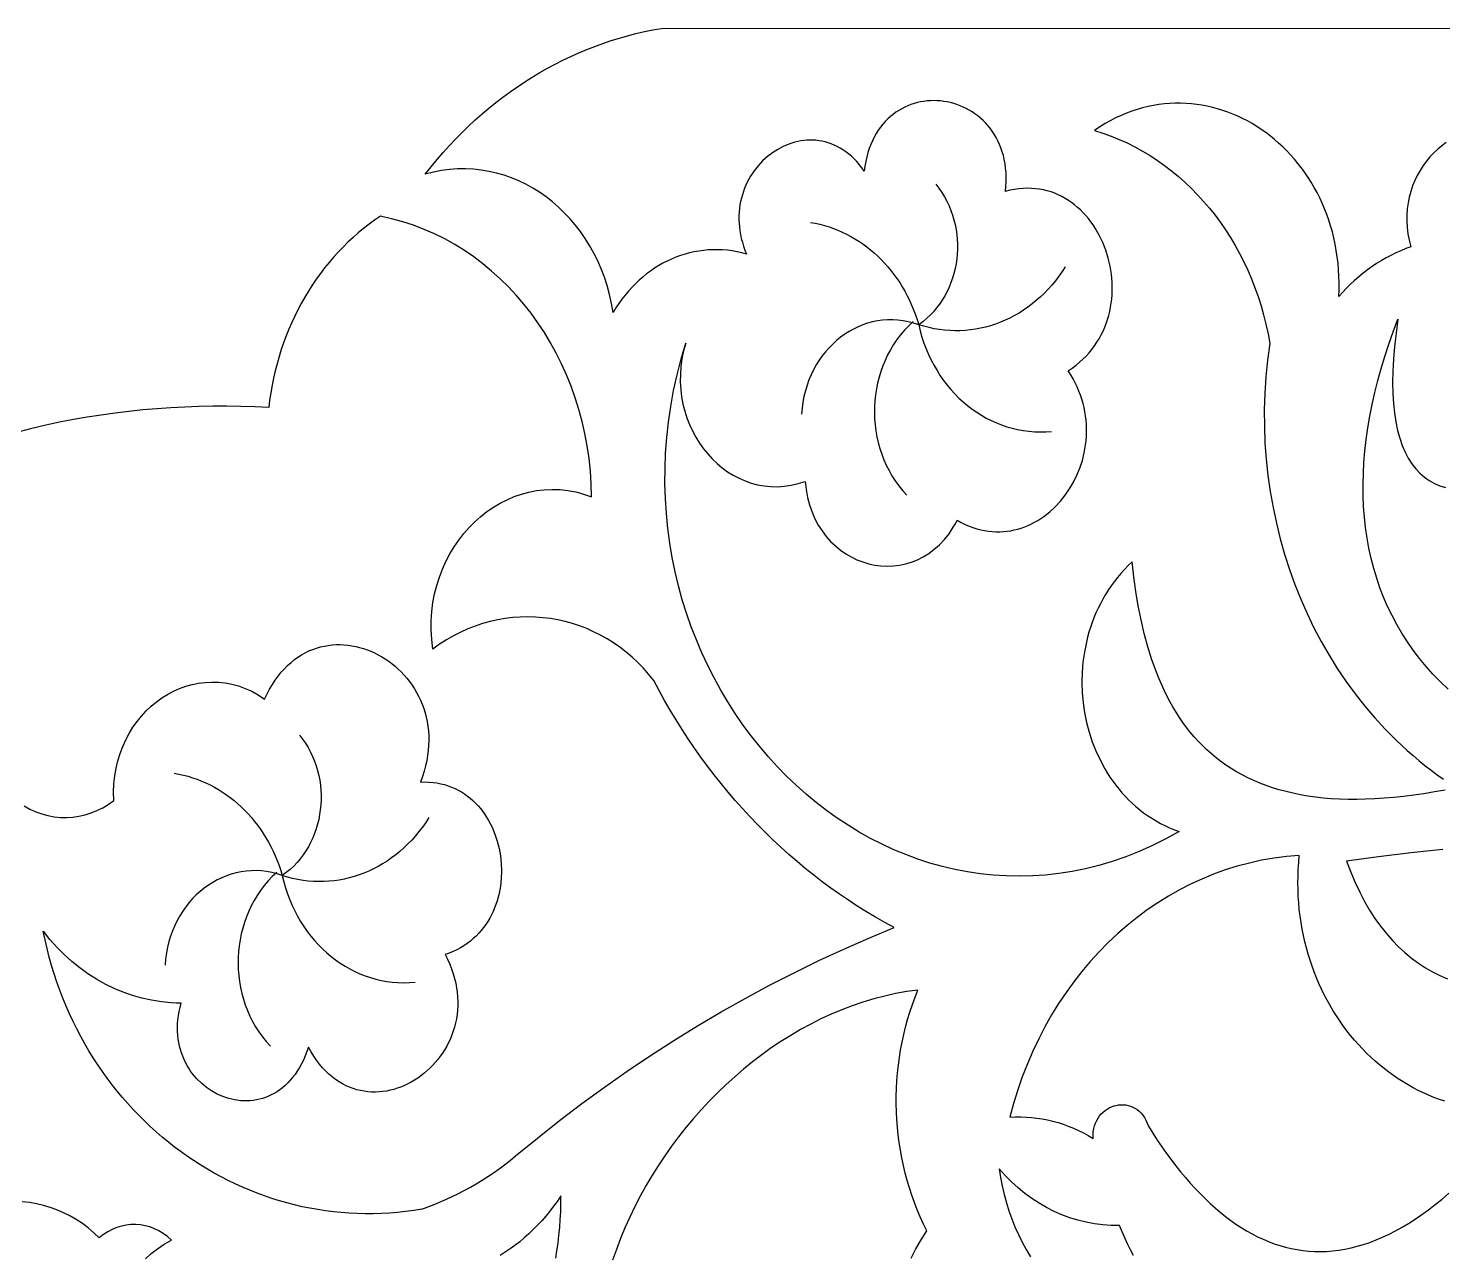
# Model space of a CAD drawing. Extents: x -555 to 555, y -555 to 555.
# Drawn here: x -149.6 to -80.5, y 395.1 to 455 of the extents above; entities that cross this region are included whole.
import ezdxf

# ---------------------------------------------------------------- set-up
doc = ezdxf.new("R2010")
doc.units = 0
doc.layers.add('LAYER_1', color=18, linetype='CONTINUOUS')
doc.layers.add('LAYER_2', color=140, linetype='CONTINUOUS')

msp = doc.modelspace()

# ---------------------------------------------------------------- linework, layer by layer
at = {"layer": 'LAYER_1'}
for points in [[(-80.361, 417.773), (-80.888, 417.678), (-81.403, 417.593), (-81.906, 417.52), (-82.398, 417.458), (-82.878, 417.407), (-83.348, 417.367), (-83.806, 417.338), (-84.253, 417.319), (-84.689, 417.311), (-85.114, 417.314), (-85.529, 417.327), (-85.933, 417.349), (-86.327, 417.382), (-86.71, 417.425), (-87.084, 417.477), (-87.447, 417.539), (-87.801, 417.611), (-88.145, 417.692), (-88.479, 417.782), (-88.804, 417.881), (-89.12, 417.99), (-89.426, 418.107), (-89.723, 418.233), (-90.012, 418.367), (-90.291, 418.51), (-90.562, 418.661), (-90.824, 418.82), (-91.078, 418.988), (-91.324, 419.163), (-91.561, 419.346), (-91.791, 419.537), (-92.012, 419.736), (-92.226, 419.941), (-92.432, 420.155), (-92.631, 420.375), (-92.822, 420.602), (-93.006, 420.836), (-93.183, 421.077), (-93.353, 421.325), (-93.516, 421.579), (-93.672, 421.84), (-93.822, 422.106), (-93.965, 422.379), (-94.102, 422.658), (-94.232, 422.943), (-94.357, 423.234), (-94.475, 423.53), (-94.695, 424.138), (-94.893, 424.768), (-95.07, 425.417), (-95.226, 426.085), (-95.363, 426.771), (-95.482, 427.473), (-95.585, 428.192), (-95.671, 428.924), (-95.861, 428.74), (-96.043, 428.551), (-96.217, 428.357), (-96.383, 428.158), (-96.541, 427.955), (-96.692, 427.748), (-96.834, 427.536), (-96.969, 427.321), (-97.097, 427.101), (-97.216, 426.879), (-97.328, 426.653), (-97.433, 426.425), (-97.53, 426.193), (-97.619, 425.959), (-97.701, 425.723), (-97.776, 425.484), (-97.843, 425.244), (-97.903, 425.002), (-98.001, 424.513), (-98.07, 424.021), (-98.11, 423.526), (-98.122, 423.03), (-98.106, 422.535), (-98.062, 422.042), (-97.991, 421.554), (-97.892, 421.073), (-97.767, 420.598), (-97.615, 420.134), (-97.437, 419.681), (-97.233, 419.24), (-97.003, 418.814), (-96.879, 418.608), (-96.749, 418.405), (-96.612, 418.207), (-96.469, 418.014), (-96.319, 417.825), (-96.164, 417.642), (-96.002, 417.465), (-95.835, 417.292), (-95.661, 417.126), (-95.481, 416.966), (-95.296, 416.812), (-95.104, 416.664), (-94.907, 416.523), (-94.704, 416.389), (-94.495, 416.262), (-94.28, 416.143), (-94.059, 416.03), (-93.833, 415.926), (-93.601, 415.83), (-93.364, 415.741), (-93.689, 415.559), (-94.015, 415.384), (-94.341, 415.218), (-94.668, 415.061), (-94.995, 414.911), (-95.322, 414.77), (-95.65, 414.637), (-95.977, 414.512), (-96.633, 414.286), (-97.288, 414.091), (-97.942, 413.928), (-98.595, 413.795), (-99.246, 413.692), (-99.894, 413.618), (-100.54, 413.574), (-101.182, 413.558), (-101.821, 413.57), (-102.455, 413.609), (-103.085, 413.676), (-103.709, 413.769), (-104.327, 413.888), (-104.939, 414.032), (-105.544, 414.202), (-106.142, 414.396), (-106.732, 414.614), (-107.313, 414.855), (-107.886, 415.12), (-108.449, 415.407), (-109.002, 415.716), (-109.545, 416.047), (-110.077, 416.399), (-110.597, 416.771), (-111.106, 417.163), (-111.602, 417.575), (-112.085, 418.005), (-112.555, 418.455), (-113.011, 418.922), (-113.453, 419.407), (-113.879, 419.908), (-114.29, 420.427), (-114.685, 420.961), (-115.064, 421.511), (-115.426, 422.076), (-115.77, 422.655), (-116.097, 423.249), (-116.404, 423.856), (-116.693, 424.476), (-116.963, 425.108), (-117.212, 425.753), (-117.441, 426.409), (-117.649, 427.076), (-117.835, 427.753), (-118, 428.441), (-118.142, 429.138), (-118.261, 429.844), (-118.356, 430.559), (-118.428, 431.282), (-118.474, 432.012), (-118.496, 432.749), (-118.493, 433.493), (-118.463, 434.243), (-118.407, 434.998), (-118.323, 435.759), (-118.212, 436.524), (-118.073, 437.293), (-117.906, 438.065), (-117.709, 438.841), (-117.483, 439.619), (-117.588, 439.234), (-117.665, 438.85), (-117.717, 438.469), (-117.743, 438.092), (-117.746, 437.72), (-117.725, 437.353), (-117.681, 436.992), (-117.616, 436.639), (-117.53, 436.295), (-117.423, 435.96), (-117.298, 435.635), (-117.153, 435.321), (-116.991, 435.019), (-116.813, 434.731), (-116.618, 434.456), (-116.408, 434.197), (-116.183, 433.954), (-115.945, 433.727), (-115.695, 433.518), (-115.432, 433.329), (-115.158, 433.158), (-114.873, 433.009), (-114.58, 432.881), (-114.277, 432.776), (-113.967, 432.694), (-113.649, 432.637), (-113.326, 432.605), (-112.996, 432.599), (-112.663, 432.621), (-112.325, 432.671), (-111.985, 432.75), (-111.642, 432.859), (-111.597, 432.456), (-111.525, 432.072), (-111.429, 431.706), (-111.308, 431.359), (-111.165, 431.032), (-111.002, 430.725), (-110.819, 430.438), (-110.618, 430.172), (-110.401, 429.927), (-110.168, 429.703), (-109.923, 429.501), (-109.665, 429.322), (-109.396, 429.164), (-109.118, 429.03), (-108.833, 428.919), (-108.541, 428.832), (-108.245, 428.768), (-107.945, 428.729), (-107.643, 428.715), (-107.341, 428.726), (-107.04, 428.763), (-106.741, 428.825), (-106.446, 428.914), (-106.157, 429.029), (-105.874, 429.171), (-105.6, 429.341), (-105.335, 429.538), (-105.082, 429.764), (-104.841, 430.018), (-104.615, 430.301), (-104.507, 430.453), (-104.404, 430.613), (-104.304, 430.78), (-104.21, 430.955), (-104.018, 430.851), (-103.827, 430.758), (-103.636, 430.676), (-103.445, 430.606), (-103.255, 430.545), (-103.066, 430.496), (-102.878, 430.456), (-102.69, 430.427), (-102.505, 430.407), (-102.32, 430.397), (-102.137, 430.396), (-101.956, 430.405), (-101.777, 430.422), (-101.599, 430.448), (-101.424, 430.483), (-101.252, 430.526), (-101.081, 430.577), (-100.914, 430.636), (-100.749, 430.703), (-100.587, 430.777), (-100.429, 430.859), (-100.273, 430.948), (-100.121, 431.043), (-99.973, 431.145), (-99.688, 431.369), (-99.419, 431.616), (-99.167, 431.886), (-98.935, 432.177), (-98.722, 432.486), (-98.531, 432.813), (-98.362, 433.156), (-98.217, 433.512), (-98.097, 433.881), (-98.003, 434.261), (-97.937, 434.649), (-97.914, 434.846), (-97.899, 435.045), (-97.891, 435.245), (-97.892, 435.446), (-97.899, 435.648), (-97.915, 435.851), (-97.939, 436.054), (-97.972, 436.258), (-98.012, 436.462), (-98.062, 436.666), (-98.12, 436.869), (-98.187, 437.072), (-98.263, 437.274), (-98.348, 437.476), (-98.443, 437.676), (-98.547, 437.875), (-98.661, 438.072), (-98.784, 438.267), (-98.591, 438.399), (-98.407, 438.536), (-98.233, 438.68), (-98.068, 438.83), (-97.913, 438.985), (-97.768, 439.145), (-97.632, 439.31), (-97.505, 439.48), (-97.387, 439.655), (-97.279, 439.833), (-97.179, 440.015), (-97.088, 440.2), (-97.006, 440.389), (-96.932, 440.58), (-96.867, 440.774), (-96.81, 440.97), (-96.761, 441.168), (-96.721, 441.368), (-96.688, 441.568), (-96.664, 441.77), (-96.648, 441.973), (-96.639, 442.176), (-96.644, 442.581), (-96.679, 442.985), (-96.743, 443.384), (-96.834, 443.776), (-96.953, 444.159), (-97.098, 444.53), (-97.269, 444.887), (-97.464, 445.227), (-97.571, 445.39), (-97.683, 445.548), (-97.801, 445.701), (-97.925, 445.848), (-98.055, 445.989), (-98.189, 446.124), (-98.329, 446.252), (-98.474, 446.373), (-98.625, 446.487), (-98.78, 446.594), (-98.94, 446.692), (-99.105, 446.783), (-99.274, 446.865), (-99.448, 446.939), (-99.627, 447.003), (-99.81, 447.058), (-99.997, 447.104), (-100.188, 447.139), (-100.384, 447.165), (-100.583, 447.18), (-100.786, 447.184), (-100.992, 447.177), (-101.203, 447.158), (-101.417, 447.128), (-101.634, 447.086), (-101.854, 447.031), (-101.832, 447.272), (-101.821, 447.507), (-101.82, 447.735), (-101.829, 447.957), (-101.848, 448.173), (-101.876, 448.383), (-101.913, 448.586), (-101.959, 448.782), (-102.014, 448.972), (-102.076, 449.155), (-102.146, 449.332), (-102.224, 449.502), (-102.309, 449.666), (-102.401, 449.822), (-102.499, 449.972), (-102.604, 450.115), (-102.715, 450.251), (-102.831, 450.38), (-102.952, 450.502), (-103.079, 450.617), (-103.21, 450.725), (-103.345, 450.826), (-103.484, 450.92), (-103.627, 451.006), (-103.774, 451.085), (-103.923, 451.157), (-104.076, 451.222), (-104.23, 451.279), (-104.387, 451.328), (-104.546, 451.37), (-104.706, 451.405), (-104.867, 451.432), (-105.029, 451.452), (-105.192, 451.463), (-105.355, 451.467), (-105.518, 451.464), (-105.68, 451.452), (-105.842, 451.433), (-106.002, 451.405), (-106.162, 451.37), (-106.319, 451.327), (-106.475, 451.276), (-106.628, 451.216), (-106.779, 451.149), (-106.927, 451.073), (-107.071, 450.989), (-107.212, 450.897), (-107.349, 450.797), (-107.482, 450.688), (-107.61, 450.571), (-107.734, 450.445), (-107.852, 450.311), (-107.965, 450.168), (-108.072, 450.017), (-108.173, 449.857), (-108.268, 449.689), (-108.356, 449.511), (-108.437, 449.325), (-108.51, 449.131), (-108.576, 448.927), (-108.634, 448.714), (-108.683, 448.493), (-108.724, 448.262), (-108.756, 448.023), (-108.876, 448.188), (-108.999, 448.344), (-109.126, 448.489), (-109.255, 448.624), (-109.387, 448.749), (-109.522, 448.864), (-109.66, 448.969), (-109.799, 449.066), (-109.94, 449.152), (-110.084, 449.23), (-110.228, 449.299), (-110.374, 449.358), (-110.521, 449.409), (-110.669, 449.452), (-110.818, 449.486), (-110.967, 449.511), (-111.117, 449.529), (-111.266, 449.539), (-111.416, 449.541), (-111.564, 449.535), (-111.86, 449.501), (-112.152, 449.438), (-112.438, 449.347), (-112.717, 449.23), (-112.986, 449.087), (-113.244, 448.921), (-113.49, 448.732), (-113.722, 448.521), (-113.937, 448.289), (-114.135, 448.038), (-114.313, 447.77), (-114.471, 447.484), (-114.605, 447.183), (-114.715, 446.867), (-114.799, 446.538), (-114.83, 446.369), (-114.855, 446.197), (-114.871, 446.022), (-114.881, 445.845), (-114.882, 445.665), (-114.875, 445.483), (-114.86, 445.299), (-114.837, 445.113), (-114.805, 444.926), (-114.764, 444.736), (-114.714, 444.545), (-114.655, 444.353), (-114.586, 444.16), (-114.507, 443.965), (-114.741, 444.028), (-114.975, 444.08), (-115.21, 444.121), (-115.444, 444.152), (-115.679, 444.172), (-115.913, 444.181), (-116.146, 444.181), (-116.378, 444.169), (-116.61, 444.148), (-116.839, 444.117), (-117.067, 444.076), (-117.293, 444.025), (-117.517, 443.964), (-117.739, 443.894), (-117.958, 443.814), (-118.174, 443.725), (-118.386, 443.626), (-118.595, 443.518), (-118.801, 443.402), (-119.003, 443.276), (-119.2, 443.141), (-119.393, 442.998), (-119.582, 442.846), (-119.765, 442.686), (-119.944, 442.517), (-120.117, 442.34), (-120.284, 442.154), (-120.446, 441.961), (-120.601, 441.76), (-120.75, 441.55), (-120.892, 441.333), (-121.028, 441.109), (-121.106, 441.558), (-121.205, 441.998), (-121.322, 442.426), (-121.459, 442.842), (-121.613, 443.247), (-121.784, 443.639), (-121.973, 444.018), (-122.177, 444.383), (-122.396, 444.735), (-122.631, 445.072), (-122.879, 445.394), (-123.141, 445.701), (-123.415, 445.992), (-123.702, 446.266), (-124, 446.524), (-124.31, 446.765), (-124.629, 446.987), (-124.958, 447.192), (-125.296, 447.378), (-125.642, 447.544), (-125.996, 447.691), (-126.356, 447.818), (-126.724, 447.925), (-127.096, 448.01), (-127.474, 448.074), (-127.857, 448.115), (-128.243, 448.134), (-128.632, 448.13), (-129.024, 448.103), (-129.418, 448.052), (-129.812, 447.976), (-130.208, 447.876), (-129.924, 448.236), (-129.634, 448.587), (-129.338, 448.931), (-129.035, 449.266), (-128.727, 449.593), (-128.413, 449.911), (-128.093, 450.221), (-127.768, 450.522), (-127.437, 450.815), (-127.101, 451.099), (-126.76, 451.374), (-126.414, 451.641), (-126.063, 451.898), (-125.708, 452.147), (-125.348, 452.386), (-124.984, 452.617), (-124.615, 452.838), (-124.242, 453.05), (-123.866, 453.252), (-123.485, 453.445), (-123.101, 453.629), (-122.713, 453.803), (-122.322, 453.967), (-121.928, 454.122), (-121.53, 454.266), (-121.13, 454.401), (-120.726, 454.526), (-120.32, 454.641), (-119.912, 454.746), (-119.501, 454.841), (-119.088, 454.926), (-118.672, 455), (-5.067, 455.005)], [(-80.31, 449.416), (-80.525, 449.264), (-80.731, 449.098), (-80.927, 448.917), (-81.112, 448.722), (-81.286, 448.513), (-81.447, 448.293), (-81.595, 448.061), (-81.73, 447.817), (-81.851, 447.564), (-81.956, 447.302), (-82.047, 447.03), (-82.12, 446.751), (-82.177, 446.465), (-82.217, 446.173), (-82.238, 445.875), (-82.24, 445.572), (-82.223, 445.265), (-82.186, 444.954), (-82.127, 444.641), (-82.047, 444.327), (-82.295, 444.234), (-82.541, 444.132), (-82.783, 444.023), (-83.022, 443.905), (-83.257, 443.779), (-83.489, 443.645), (-83.716, 443.503), (-83.94, 443.353), (-84.16, 443.196), (-84.375, 443.031), (-84.586, 442.859), (-84.792, 442.679), (-84.994, 442.492), (-85.19, 442.298), (-85.382, 442.097), (-85.568, 441.889), (-85.554, 442.224), (-85.551, 442.555), (-85.558, 442.882), (-85.576, 443.205), (-85.603, 443.524), (-85.64, 443.839), (-85.686, 444.149), (-85.742, 444.455), (-85.807, 444.756), (-85.881, 445.052), (-85.963, 445.343), (-86.054, 445.629), (-86.154, 445.91), (-86.261, 446.185), (-86.377, 446.455), (-86.5, 446.719), (-86.63, 446.977), (-86.768, 447.229), (-86.913, 447.476), (-87.065, 447.716), (-87.223, 447.949), (-87.388, 448.176), (-87.56, 448.397), (-87.737, 448.61), (-87.92, 448.817), (-88.109, 449.017), (-88.304, 449.209), (-88.504, 449.394), (-88.708, 449.572), (-88.918, 449.742), (-89.132, 449.905), (-89.351, 450.059), (-89.574, 450.205), (-89.801, 450.344), (-90.032, 450.474), (-90.267, 450.595), (-90.505, 450.708), (-90.746, 450.812), (-90.991, 450.908), (-91.238, 450.994), (-91.488, 451.071), (-91.74, 451.139), (-91.995, 451.198), (-92.252, 451.247), (-92.51, 451.287), (-92.77, 451.316), (-93.032, 451.336), (-93.294, 451.345), (-93.558, 451.345), (-93.823, 451.334), (-94.088, 451.312), (-94.354, 451.28), (-94.62, 451.237), (-94.886, 451.183), (-95.151, 451.118), (-95.417, 451.042), (-95.682, 450.955), (-95.946, 450.856), (-96.209, 450.745), (-96.47, 450.623), (-96.731, 450.489), (-96.99, 450.343), (-97.247, 450.185), (-97.502, 450.014), (-97.093, 449.884), (-96.691, 449.737), (-96.296, 449.575), (-95.907, 449.398), (-95.526, 449.207), (-95.152, 449), (-94.786, 448.78), (-94.429, 448.546), (-94.079, 448.298), (-93.738, 448.037), (-93.406, 447.763), (-93.083, 447.477), (-92.769, 447.178), (-92.465, 446.867), (-92.171, 446.545), (-91.887, 446.212), (-91.613, 445.867), (-91.35, 445.512), (-91.098, 445.147), (-90.857, 444.771), (-90.628, 444.386), (-90.41, 443.991), (-90.205, 443.588), (-90.011, 443.176), (-89.83, 442.755), (-89.662, 442.326), (-89.507, 441.89), (-89.366, 441.446), (-89.237, 440.995), (-89.123, 440.537), (-89.023, 440.072), (-88.937, 439.602), (-89.047, 438.787), (-89.128, 437.973), (-89.181, 437.16), (-89.206, 436.35), (-89.202, 435.543), (-89.172, 434.74), (-89.114, 433.941), (-89.029, 433.149), (-88.918, 432.362), (-88.78, 431.583), (-88.617, 430.812), (-88.429, 430.05), (-88.215, 429.297), (-87.976, 428.555), (-87.713, 427.823), (-87.426, 427.104), (-87.115, 426.398), (-86.78, 425.705), (-86.423, 425.026), (-86.042, 424.363), (-85.639, 423.716), (-85.214, 423.085), (-84.768, 422.472), (-84.299, 421.878), (-83.81, 421.303), (-83.3, 420.747), (-82.769, 420.213), (-82.219, 419.7), (-81.936, 419.452), (-81.648, 419.21), (-81.356, 418.973), (-81.058, 418.742), (-80.756, 418.518), (-80.45, 418.299)], [(-130.38, 397.292), (-129.774, 397.517), (-129.176, 397.77), (-128.587, 398.051), (-128.006, 398.36), (-127.72, 398.525), (-127.436, 398.698), (-127.155, 398.877), (-126.878, 399.064), (-126.603, 399.258), (-126.331, 399.46), (-126.063, 399.668), (-125.798, 399.884), (-124.732, 400.76), (-123.653, 401.613), (-122.561, 402.443), (-121.456, 403.249), (-120.338, 404.032), (-119.208, 404.791), (-118.066, 405.527), (-116.912, 406.239), (-115.747, 406.926), (-114.571, 407.59), (-113.385, 408.228), (-112.187, 408.842), (-110.98, 409.432), (-109.762, 409.996), (-108.535, 410.535), (-107.299, 411.049), (-107.756, 411.297), (-108.208, 411.555), (-108.655, 411.822), (-109.097, 412.098), (-109.533, 412.384), (-109.965, 412.678), (-110.392, 412.981), (-110.813, 413.292), (-111.228, 413.612), (-111.638, 413.941), (-112.042, 414.278), (-112.441, 414.624), (-112.833, 414.977), (-113.22, 415.339), (-113.6, 415.709), (-113.975, 416.086), (-114.343, 416.472), (-114.705, 416.865), (-115.06, 417.266), (-115.409, 417.674), (-115.751, 418.09), (-116.086, 418.513), (-116.415, 418.943), (-116.736, 419.38), (-117.051, 419.824), (-117.358, 420.275), (-117.658, 420.733), (-117.951, 421.198), (-118.236, 421.669), (-118.514, 422.147), (-118.784, 422.631), (-119.047, 423.122), (-119.293, 423.432), (-119.552, 423.727), (-119.822, 424.006), (-120.103, 424.269), (-120.394, 424.517), (-120.695, 424.749), (-121.004, 424.964), (-121.323, 425.163), (-121.648, 425.345), (-121.982, 425.511), (-122.321, 425.661), (-122.667, 425.793), (-123.017, 425.908), (-123.373, 426.006), (-123.732, 426.087), (-124.095, 426.15), (-124.46, 426.196), (-124.828, 426.224), (-125.197, 426.233), (-125.566, 426.225), (-125.936, 426.199), (-126.306, 426.154), (-126.674, 426.09), (-127.041, 426.008), (-127.406, 425.907), (-127.768, 425.787), (-128.126, 425.648), (-128.48, 425.49), (-128.829, 425.312), (-129.172, 425.115), (-129.51, 424.898), (-129.84, 424.661), (-129.895, 425.131), (-129.92, 425.594), (-129.918, 426.05), (-129.889, 426.496), (-129.833, 426.934), (-129.753, 427.361), (-129.649, 427.777), (-129.522, 428.181), (-129.373, 428.572), (-129.203, 428.95), (-129.012, 429.313), (-128.803, 429.661), (-128.575, 429.992), (-128.33, 430.307), (-128.069, 430.604), (-127.793, 430.882), (-127.502, 431.141), (-127.198, 431.379), (-126.882, 431.596), (-126.554, 431.791), (-126.216, 431.963), (-125.868, 432.111), (-125.512, 432.235), (-125.148, 432.333), (-124.777, 432.405), (-124.401, 432.45), (-124.02, 432.467), (-123.636, 432.455), (-123.249, 432.414), (-123.054, 432.382), (-122.86, 432.342), (-122.665, 432.294), (-122.47, 432.239), (-122.275, 432.175), (-122.08, 432.103), (-122.098, 432.737), (-122.141, 433.364), (-122.207, 433.983), (-122.297, 434.595), (-122.411, 435.198), (-122.547, 435.792), (-122.705, 436.376), (-122.884, 436.949), (-123.085, 437.511), (-123.307, 438.062), (-123.549, 438.599), (-123.81, 439.124), (-124.091, 439.634), (-124.39, 440.13), (-124.707, 440.611), (-125.042, 441.076), (-125.395, 441.525), (-125.764, 441.956), (-126.149, 442.369), (-126.55, 442.764), (-126.966, 443.14), (-127.397, 443.496), (-127.842, 443.831), (-128.301, 444.145), (-128.772, 444.437), (-129.257, 444.707), (-129.754, 444.954), (-130.263, 445.176), (-130.783, 445.374), (-131.313, 445.547), (-131.854, 445.695), (-132.405, 445.815), (-132.684, 445.625), (-132.957, 445.426), (-133.224, 445.219), (-133.484, 445.004), (-133.739, 444.781), (-133.987, 444.55), (-134.229, 444.312), (-134.464, 444.067), (-134.693, 443.814), (-134.915, 443.555), (-135.13, 443.288), (-135.338, 443.015), (-135.538, 442.736), (-135.732, 442.451), (-135.918, 442.159), (-136.097, 441.862), (-136.269, 441.559), (-136.432, 441.251), (-136.588, 440.937), (-136.736, 440.619), (-136.877, 440.295), (-137.009, 439.967), (-137.132, 439.634), (-137.248, 439.297), (-137.355, 438.956), (-137.454, 438.611), (-137.544, 438.262), (-137.625, 437.909), (-137.698, 437.554), (-137.761, 437.194), (-137.816, 436.832), (-137.861, 436.467), (-138.545, 436.5), (-139.229, 436.522), (-139.913, 436.531), (-140.597, 436.53), (-141.281, 436.516), (-141.964, 436.492), (-142.647, 436.455), (-143.329, 436.407), (-144.011, 436.348), (-144.692, 436.277), (-145.372, 436.195), (-146.05, 436.101), (-146.728, 435.996), (-147.404, 435.879), (-148.079, 435.751), (-148.753, 435.611), (-149.499, 435.428), (-150.238, 435.223)], [(-80.226, 422.695), (-80.603, 423.057), (-80.962, 423.428), (-81.302, 423.81), (-81.624, 424.201), (-81.928, 424.601), (-82.214, 425.011), (-82.482, 425.431), (-82.732, 425.859), (-82.964, 426.296), (-83.178, 426.741), (-83.375, 427.196), (-83.553, 427.658), (-83.714, 428.129), (-83.858, 428.607), (-83.984, 429.093), (-84.092, 429.587), (-84.183, 430.088), (-84.256, 430.597), (-84.312, 431.112), (-84.351, 431.635), (-84.373, 432.164), (-84.378, 432.699), (-84.365, 433.241), (-84.335, 433.789), (-84.289, 434.343), (-84.225, 434.903), (-84.145, 435.469), (-84.048, 436.04), (-83.934, 436.616), (-83.804, 437.197), (-83.657, 437.784), (-83.493, 438.375), (-83.313, 438.97), (-83.116, 439.57), (-82.903, 440.175), (-82.674, 440.783), (-82.768, 440.104), (-82.841, 439.456), (-82.892, 438.839), (-82.923, 438.252), (-82.933, 437.695), (-82.923, 437.168), (-82.894, 436.67), (-82.845, 436.202), (-82.777, 435.762), (-82.69, 435.351), (-82.586, 434.969), (-82.464, 434.615), (-82.324, 434.288), (-82.167, 433.989), (-81.994, 433.718), (-81.804, 433.473), (-81.599, 433.255), (-81.378, 433.063), (-81.142, 432.898), (-80.891, 432.758), (-80.626, 432.644), (-80.347, 432.555)], [(-149.815, 416.997), (-149.533, 416.84), (-149.244, 416.709), (-148.95, 416.604), (-148.651, 416.523), (-148.349, 416.468), (-148.045, 416.437), (-147.741, 416.432), (-147.437, 416.45), (-147.135, 416.494), (-146.837, 416.561), (-146.543, 416.653), (-146.255, 416.768), (-145.974, 416.908), (-145.701, 417.071), (-145.438, 417.258), (-145.446, 417.668), (-145.428, 418.068), (-145.386, 418.458), (-145.321, 418.837), (-145.234, 419.204), (-145.125, 419.559), (-144.995, 419.9), (-144.847, 420.228), (-144.68, 420.541), (-144.495, 420.839), (-144.295, 421.122), (-144.079, 421.388), (-143.848, 421.636), (-143.604, 421.867), (-143.348, 422.08), (-143.08, 422.273), (-142.802, 422.447), (-142.515, 422.6), (-142.219, 422.732), (-141.915, 422.842), (-141.606, 422.93), (-141.291, 422.995), (-140.971, 423.035), (-140.648, 423.052), (-140.323, 423.043), (-139.996, 423.008), (-139.668, 422.947), (-139.342, 422.858), (-139.016, 422.742), (-138.694, 422.597), (-138.375, 422.423), (-138.06, 422.22), (-137.941, 422.471), (-137.816, 422.71), (-137.683, 422.934), (-137.545, 423.146), (-137.401, 423.344), (-137.251, 423.53), (-137.096, 423.702), (-136.936, 423.862), (-136.772, 424.01), (-136.604, 424.145), (-136.431, 424.269), (-136.256, 424.38), (-136.077, 424.48), (-135.895, 424.568), (-135.71, 424.645), (-135.524, 424.711), (-135.335, 424.766), (-135.145, 424.81), (-134.954, 424.843), (-134.762, 424.866), (-134.569, 424.878), (-134.376, 424.88), (-134.183, 424.873), (-133.991, 424.855), (-133.799, 424.828), (-133.609, 424.792), (-133.419, 424.746), (-133.232, 424.691), (-133.047, 424.628), (-132.864, 424.556), (-132.684, 424.475), (-132.507, 424.385), (-132.333, 424.288), (-132.163, 424.182), (-131.997, 424.069), (-131.836, 423.948), (-131.679, 423.82), (-131.528, 423.684), (-131.381, 423.541), (-131.241, 423.391), (-131.106, 423.235), (-130.978, 423.071), (-130.857, 422.902), (-130.742, 422.726), (-130.635, 422.544), (-130.536, 422.356), (-130.445, 422.162), (-130.362, 421.963), (-130.288, 421.758), (-130.222, 421.548), (-130.166, 421.333), (-130.12, 421.114), (-130.084, 420.889), (-130.058, 420.661), (-130.043, 420.427), (-130.039, 420.19), (-130.046, 419.949), (-130.065, 419.704), (-130.095, 419.455), (-130.139, 419.203), (-130.194, 418.947), (-130.263, 418.689), (-130.345, 418.427), (-130.441, 418.163), (-130.233, 418.167), (-130.03, 418.161), (-129.832, 418.144), (-129.64, 418.118), (-129.453, 418.081), (-129.271, 418.036), (-129.094, 417.981), (-128.923, 417.918), (-128.757, 417.846), (-128.596, 417.765), (-128.441, 417.678), (-128.292, 417.582), (-128.148, 417.479), (-128.01, 417.369), (-127.878, 417.253), (-127.751, 417.13), (-127.63, 417.002), (-127.515, 416.867), (-127.405, 416.727), (-127.302, 416.582), (-127.113, 416.278), (-126.947, 415.957), (-126.807, 415.621), (-126.691, 415.274), (-126.6, 414.917), (-126.535, 414.552), (-126.495, 414.183), (-126.482, 413.812), (-126.495, 413.441), (-126.535, 413.072), (-126.602, 412.709), (-126.697, 412.352), (-126.755, 412.178), (-126.82, 412.006), (-126.892, 411.837), (-126.971, 411.672), (-127.057, 411.51), (-127.15, 411.353), (-127.251, 411.199), (-127.358, 411.05), (-127.473, 410.906), (-127.596, 410.768), (-127.726, 410.634), (-127.863, 410.507), (-128.008, 410.386), (-128.161, 410.271), (-128.321, 410.162), (-128.488, 410.061), (-128.663, 409.967), (-128.846, 409.881), (-129.037, 409.803), (-129.236, 409.732), (-129.117, 409.497), (-129.013, 409.262), (-128.921, 409.028), (-128.842, 408.795), (-128.776, 408.565), (-128.721, 408.336), (-128.679, 408.108), (-128.648, 407.884), (-128.628, 407.661), (-128.62, 407.441), (-128.622, 407.225), (-128.634, 407.011), (-128.656, 406.8), (-128.688, 406.593), (-128.73, 406.389), (-128.78, 406.189), (-128.84, 405.994), (-128.907, 405.802), (-128.983, 405.616), (-129.067, 405.433), (-129.159, 405.256), (-129.258, 405.084), (-129.363, 404.917), (-129.476, 404.756), (-129.594, 404.6), (-129.719, 404.45), (-129.85, 404.307), (-129.986, 404.17), (-130.127, 404.039), (-130.273, 403.915), (-130.423, 403.798), (-130.578, 403.689), (-130.736, 403.586), (-130.898, 403.491), (-131.064, 403.405), (-131.232, 403.326), (-131.403, 403.255), (-131.577, 403.193), (-131.752, 403.139), (-131.93, 403.094), (-132.108, 403.058), (-132.288, 403.032), (-132.469, 403.015), (-132.65, 403.007), (-132.832, 403.01), (-133.013, 403.022), (-133.194, 403.045), (-133.375, 403.078), (-133.554, 403.122), (-133.732, 403.177), (-133.909, 403.243), (-134.083, 403.321), (-134.256, 403.409), (-134.426, 403.51), (-134.593, 403.623), (-134.757, 403.747), (-134.917, 403.884), (-135.074, 404.034), (-135.226, 404.196), (-135.375, 404.372), (-135.518, 404.56), (-135.657, 404.762), (-135.791, 404.978), (-135.918, 405.207), (-135.995, 404.985), (-136.079, 404.774), (-136.167, 404.574), (-136.262, 404.383), (-136.362, 404.204), (-136.467, 404.034), (-136.576, 403.874), (-136.691, 403.725), (-136.809, 403.585), (-136.932, 403.455), (-137.058, 403.334), (-137.187, 403.223), (-137.32, 403.121), (-137.456, 403.028), (-137.594, 402.945), (-137.735, 402.87), (-137.878, 402.804), (-138.023, 402.747), (-138.17, 402.699), (-138.318, 402.658), (-138.466, 402.627), (-138.616, 402.603), (-138.766, 402.587), (-138.917, 402.58), (-139.068, 402.58), (-139.218, 402.588), (-139.517, 402.626), (-139.812, 402.694), (-140.1, 402.79), (-140.38, 402.913), (-140.65, 403.062), (-140.907, 403.237), (-141.149, 403.436), (-141.375, 403.658), (-141.581, 403.903), (-141.677, 404.033), (-141.767, 404.169), (-141.851, 404.309), (-141.929, 404.455), (-142.001, 404.605), (-142.066, 404.76), (-142.124, 404.92), (-142.176, 405.084), (-142.219, 405.252), (-142.256, 405.425), (-142.284, 405.601), (-142.304, 405.782), (-142.315, 405.967), (-142.318, 406.155), (-142.312, 406.346), (-142.297, 406.542), (-142.272, 406.74), (-142.238, 406.942), (-142.193, 407.147), (-142.138, 407.354), (-142.382, 407.359), (-142.625, 407.371), (-143.107, 407.417), (-143.584, 407.493), (-144.055, 407.597), (-144.519, 407.729), (-144.974, 407.889), (-145.42, 408.076), (-145.856, 408.288), (-146.281, 408.527), (-146.694, 408.791), (-147.095, 409.079), (-147.482, 409.391), (-147.854, 409.727), (-148.211, 410.086), (-148.551, 410.467), (-148.874, 410.87)], [(-80.479, 414.866), (-82.049, 414.702), (-83.617, 414.509), (-85.182, 414.289), (-84.983, 413.758), (-84.77, 413.254), (-84.545, 412.775), (-84.308, 412.322), (-84.058, 411.894), (-83.797, 411.49), (-83.525, 411.111), (-83.242, 410.755), (-82.948, 410.422), (-82.644, 410.111), (-82.33, 409.823), (-82.006, 409.557), (-81.673, 409.312), (-81.331, 409.088), (-80.981, 408.884), (-80.622, 408.7), (-80.255, 408.536)], [(-80.383, 402.562), (-80.65, 402.651), (-80.914, 402.749), (-81.174, 402.855), (-81.432, 402.969), (-81.685, 403.09), (-81.935, 403.22), (-82.182, 403.357), (-82.424, 403.502), (-82.663, 403.654), (-82.897, 403.813), (-83.128, 403.98), (-83.353, 404.153), (-83.575, 404.333), (-83.792, 404.52), (-84.004, 404.714), (-84.211, 404.914), (-84.413, 405.12), (-84.61, 405.333), (-84.802, 405.551), (-84.989, 405.776), (-85.17, 406.006), (-85.345, 406.241), (-85.515, 406.483), (-85.679, 406.729), (-85.837, 406.981), (-85.989, 407.238), (-86.135, 407.5), (-86.274, 407.767), (-86.407, 408.038), (-86.533, 408.314), (-86.653, 408.594), (-86.766, 408.879), (-86.872, 409.167), (-86.971, 409.46), (-87.063, 409.756), (-87.147, 410.057), (-87.224, 410.36), (-87.294, 410.668), (-87.356, 410.978), (-87.41, 411.292), (-87.456, 411.609), (-87.494, 411.928), (-87.524, 412.251), (-87.545, 412.576), (-87.559, 412.904), (-87.563, 413.234), (-87.559, 413.566), (-87.546, 413.9), (-87.525, 414.236), (-87.494, 414.574), (-88.115, 414.522), (-88.729, 414.443), (-89.336, 414.337), (-89.936, 414.205), (-90.529, 414.047), (-91.113, 413.864), (-91.688, 413.656), (-92.254, 413.423), (-92.81, 413.166), (-93.356, 412.887), (-93.89, 412.584), (-94.413, 412.258), (-94.925, 411.911), (-95.423, 411.542), (-95.909, 411.153), (-96.38, 410.742), (-96.838, 410.312), (-97.281, 409.862), (-97.709, 409.393), (-98.121, 408.905), (-98.517, 408.4), (-98.895, 407.876), (-99.257, 407.336), (-99.601, 406.779), (-99.926, 406.205), (-100.232, 405.616), (-100.519, 405.012), (-100.786, 404.393), (-101.032, 403.759), (-101.257, 403.112), (-101.461, 402.452), (-101.642, 401.778), (-101.377, 401.792), (-101.112, 401.795), (-100.848, 401.787), (-100.585, 401.768), (-100.322, 401.739), (-100.061, 401.7), (-99.802, 401.65), (-99.544, 401.59), (-99.288, 401.52), (-99.035, 401.44), (-98.784, 401.349), (-98.536, 401.249), (-98.291, 401.138), (-98.049, 401.018), (-97.81, 400.887), (-97.575, 400.747), (-97.575, 400.913), (-97.562, 401.07), (-97.537, 401.22), (-97.5, 401.361), (-97.453, 401.495), (-97.396, 401.619), (-97.33, 401.735), (-97.256, 401.842), (-97.174, 401.94), (-97.085, 402.029), (-96.99, 402.108), (-96.889, 402.178), (-96.784, 402.238), (-96.675, 402.289), (-96.563, 402.329), (-96.448, 402.36), (-96.331, 402.38), (-96.214, 402.389), (-96.096, 402.388), (-95.978, 402.377), (-95.862, 402.354), (-95.748, 402.32), (-95.636, 402.275), (-95.528, 402.218), (-95.423, 402.15), (-95.324, 402.07), (-95.23, 401.979), (-95.143, 401.875), (-95.063, 401.759), (-94.99, 401.63), (-94.926, 401.489), (-94.872, 401.336), (-94.434, 400.658), (-93.986, 400.014), (-93.529, 399.405), (-93.297, 399.114), (-93.063, 398.833), (-92.826, 398.56), (-92.587, 398.298), (-92.345, 398.044), (-92.102, 397.801), (-91.856, 397.568), (-91.607, 397.345), (-91.356, 397.132), (-91.103, 396.929), (-90.848, 396.737), (-90.59, 396.555), (-90.33, 396.385), (-90.068, 396.225), (-89.804, 396.077), (-89.537, 395.939), (-89.268, 395.813), (-88.997, 395.699), (-88.723, 395.597), (-88.448, 395.506), (-88.17, 395.427), (-87.89, 395.36), (-87.607, 395.306), (-87.323, 395.264), (-87.036, 395.234), (-86.747, 395.218), (-86.456, 395.214), (-86.163, 395.223), (-85.867, 395.245), (-85.569, 395.281), (-85.27, 395.33), (-84.968, 395.393), (-84.664, 395.469), (-84.357, 395.559), (-84.049, 395.664), (-83.738, 395.782), (-83.426, 395.915), (-83.111, 396.062), (-82.794, 396.224), (-82.475, 396.4), (-82.154, 396.592), (-81.831, 396.798), (-81.506, 397.02), (-81.179, 397.257), (-80.85, 397.509), (-80.518, 397.777), (-80.185, 398.061)], [(-130.378, 397.284), (-130.776, 397.22), (-131.173, 397.166), (-131.569, 397.124), (-131.965, 397.091), (-132.36, 397.07), (-132.753, 397.058), (-133.146, 397.057), (-133.537, 397.066), (-133.926, 397.085), (-134.314, 397.115), (-134.7, 397.154), (-135.085, 397.202), (-135.467, 397.261), (-135.847, 397.329), (-136.225, 397.407), (-136.6, 397.494), (-136.972, 397.59), (-137.342, 397.696), (-137.709, 397.811), (-138.073, 397.935), (-138.433, 398.067), (-138.79, 398.209), (-139.144, 398.359), (-139.494, 398.518), (-139.84, 398.686), (-140.183, 398.862), (-140.521, 399.046), (-140.855, 399.239), (-141.185, 399.439), (-141.51, 399.648), (-141.831, 399.865), (-142.147, 400.09), (-142.458, 400.322), (-142.764, 400.562), (-143.064, 400.81), (-143.36, 401.066), (-143.649, 401.328), (-143.934, 401.598), (-144.212, 401.875), (-144.485, 402.16), (-144.751, 402.451), (-145.011, 402.749), (-145.265, 403.054), (-145.513, 403.366), (-145.753, 403.685), (-145.987, 404.01), (-146.214, 404.341), (-146.434, 404.679), (-146.647, 405.023), (-146.853, 405.373), (-147.051, 405.73), (-147.241, 406.092), (-147.423, 406.46), (-147.598, 406.834), (-147.765, 407.213), (-147.923, 407.598), (-148.073, 407.989), (-148.214, 408.385), (-148.347, 408.786), (-148.471, 409.193), (-148.586, 409.604), (-148.693, 410.021), (-148.789, 410.443), (-148.877, 410.869)], [(-106.471, 394.893), (-106.237, 395.349), (-105.979, 395.791), (-105.698, 396.219), (-105.864, 396.56), (-106.021, 396.905), (-106.167, 397.254), (-106.305, 397.607), (-106.432, 397.964), (-106.549, 398.324), (-106.657, 398.687), (-106.755, 399.052), (-106.843, 399.421), (-106.921, 399.791), (-106.989, 400.164), (-107.048, 400.538), (-107.096, 400.914), (-107.135, 401.291), (-107.164, 401.669), (-107.183, 402.047), (-107.192, 402.426), (-107.192, 402.806), (-107.181, 403.185), (-107.16, 403.564), (-107.13, 403.943), (-107.089, 404.32), (-107.039, 404.697), (-106.979, 405.072), (-106.908, 405.446), (-106.828, 405.818), (-106.738, 406.188), (-106.637, 406.555), (-106.527, 406.92), (-106.407, 407.282), (-106.276, 407.641), (-106.136, 407.996), (-106.681, 407.92), (-107.222, 407.823), (-107.759, 407.704), (-108.291, 407.565), (-108.819, 407.407), (-109.342, 407.228), (-109.86, 407.032), (-110.371, 406.816), (-110.876, 406.583), (-111.375, 406.332), (-111.867, 406.065), (-112.352, 405.781), (-112.829, 405.481), (-113.298, 405.166), (-113.759, 404.835), (-114.211, 404.491), (-114.654, 404.132), (-115.088, 403.76), (-115.511, 403.375), (-115.925, 402.977), (-116.328, 402.568), (-116.721, 402.147), (-117.102, 401.715), (-117.471, 401.272), (-117.829, 400.82), (-118.174, 400.357), (-118.507, 399.886), (-118.826, 399.407), (-119.133, 398.919), (-119.425, 398.424), (-119.704, 397.921), (-119.968, 397.412), (-120.217, 396.897), (-120.451, 396.377), (-120.669, 395.851), (-120.872, 395.32), (-121.058, 394.786)], [(-95.592, 395.024), (-95.741, 395.303), (-95.885, 395.588), (-96.022, 395.879), (-96.153, 396.176), (-96.277, 396.479), (-96.692, 396.485), (-97.103, 396.515), (-97.511, 396.569), (-97.915, 396.646), (-98.314, 396.746), (-98.707, 396.868), (-99.093, 397.013), (-99.473, 397.179), (-99.844, 397.368), (-100.207, 397.577), (-100.56, 397.807), (-100.904, 398.057), (-101.236, 398.328), (-101.557, 398.618), (-101.865, 398.928), (-102.16, 399.257), (-102.095, 398.836), (-102.014, 398.419), (-101.919, 398.008), (-101.808, 397.602), (-101.683, 397.202), (-101.544, 396.809), (-101.39, 396.423), (-101.223, 396.045), (-101.042, 395.675), (-100.848, 395.314), (-100.64, 394.962)], [(-143.889, 394.852), (-143.603, 395.112), (-143.296, 395.354), (-143.134, 395.467), (-142.967, 395.574), (-142.794, 395.677), (-142.616, 395.773), (-142.81, 395.945), (-143.013, 396.096), (-143.224, 396.224), (-143.443, 396.33), (-143.667, 396.415), (-143.896, 396.477), (-144.128, 396.518), (-144.362, 396.536), (-144.596, 396.532), (-144.829, 396.505), (-145.061, 396.457), (-145.289, 396.386), (-145.512, 396.293), (-145.729, 396.177), (-145.939, 396.039), (-146.14, 395.879), (-146.405, 396.131), (-146.682, 396.365), (-146.97, 396.581), (-147.267, 396.777), (-147.573, 396.955), (-147.888, 397.113), (-148.21, 397.252), (-148.539, 397.371), (-148.874, 397.47), (-149.214, 397.548), (-149.557, 397.606), (-149.905, 397.642)], [(-123.836, 394.885), (-123.774, 395.256), (-123.721, 395.63), (-123.676, 396.008), (-123.639, 396.389), (-123.611, 396.773), (-123.592, 397.16), (-123.582, 397.55), (-123.581, 397.943), (-123.756, 397.683), (-123.937, 397.43), (-124.124, 397.186), (-124.317, 396.948), (-124.517, 396.719), (-124.722, 396.498), (-124.933, 396.284), (-125.149, 396.079), (-125.371, 395.882), (-125.597, 395.693), (-125.828, 395.512), (-126.064, 395.34), (-126.304, 395.177), (-126.549, 395.022)]]:
    msp.add_lwpolyline(points, dxfattribs=at)
at = {"layer": 'LAYER_2'}
for points in [[(-105.26, 447.382), (-105.106, 447.184), (-104.965, 446.98), (-104.836, 446.769), (-104.719, 446.552), (-104.614, 446.331), (-104.521, 446.105), (-104.441, 445.876), (-104.371, 445.643), (-104.314, 445.408), (-104.268, 445.17), (-104.235, 444.931), (-104.212, 444.69), (-104.201, 444.449), (-104.202, 444.209), (-104.214, 443.968), (-104.237, 443.729), (-104.272, 443.492), (-104.317, 443.257), (-104.374, 443.025), (-104.442, 442.796), (-104.521, 442.571), (-104.611, 442.35), (-104.711, 442.135), (-104.823, 441.925), (-104.945, 441.722), (-105.078, 441.525), (-105.221, 441.335), (-105.375, 441.153), (-105.539, 440.98), (-105.714, 440.815), (-105.899, 440.661), (-106.094, 440.516)], [(-111.381, 445.518), (-111.15, 445.476), (-110.923, 445.425), (-110.698, 445.365), (-110.476, 445.297), (-110.257, 445.221), (-110.042, 445.136), (-109.829, 445.043), (-109.621, 444.942), (-109.416, 444.833), (-109.215, 444.717), (-109.018, 444.593), (-108.825, 444.461), (-108.636, 444.323), (-108.452, 444.177), (-108.273, 444.025), (-108.099, 443.865), (-107.929, 443.699), (-107.765, 443.527), (-107.606, 443.348), (-107.452, 443.163), (-107.304, 442.972), (-107.162, 442.775), (-107.026, 442.572), (-106.896, 442.364), (-106.772, 442.151), (-106.655, 441.932), (-106.544, 441.708), (-106.44, 441.479), (-106.342, 441.245), (-106.252, 441.006), (-106.169, 440.763), (-106.094, 440.516)], [(-98.935, 443.351), (-99.088, 443.114), (-99.248, 442.885), (-99.415, 442.664), (-99.589, 442.453), (-99.769, 442.25), (-99.956, 442.056), (-100.149, 441.871), (-100.347, 441.696), (-100.551, 441.529), (-100.76, 441.373), (-100.973, 441.225), (-101.192, 441.087), (-101.414, 440.959), (-101.641, 440.841), (-101.871, 440.732), (-102.105, 440.634), (-102.342, 440.546), (-102.582, 440.468), (-102.824, 440.401), (-103.069, 440.343), (-103.316, 440.297), (-103.565, 440.261), (-103.816, 440.236), (-104.067, 440.222), (-104.32, 440.219), (-104.573, 440.227), (-104.827, 440.247), (-105.081, 440.277), (-105.335, 440.319), (-105.589, 440.373), (-105.842, 440.438), (-106.094, 440.516)], [(-106.094, 440.516), (-106.349, 440.599), (-106.605, 440.664), (-106.86, 440.712), (-107.115, 440.742), (-107.367, 440.756), (-107.618, 440.753), (-107.867, 440.734), (-108.113, 440.699), (-108.355, 440.649), (-108.593, 440.584), (-108.827, 440.504), (-109.056, 440.41), (-109.279, 440.302), (-109.496, 440.181), (-109.707, 440.047), (-109.911, 439.9), (-110.108, 439.741), (-110.297, 439.57), (-110.477, 439.388), (-110.648, 439.194), (-110.81, 438.989), (-110.961, 438.775), (-111.103, 438.55), (-111.233, 438.316), (-111.352, 438.072), (-111.459, 437.82), (-111.553, 437.559), (-111.634, 437.29), (-111.702, 437.014), (-111.756, 436.73), (-111.796, 436.439), (-111.82, 436.142)], [(-106.368, 440.669), (-106.585, 440.464), (-106.79, 440.248), (-106.981, 440.023), (-107.159, 439.788), (-107.324, 439.545), (-107.475, 439.294), (-107.613, 439.036), (-107.738, 438.772), (-107.849, 438.502), (-107.948, 438.227), (-108.032, 437.947), (-108.104, 437.663), (-108.161, 437.376), (-108.206, 437.086), (-108.237, 436.795), (-108.254, 436.502), (-108.258, 436.209), (-108.248, 435.915), (-108.225, 435.623), (-108.188, 435.332), (-108.138, 435.042), (-108.074, 434.756), (-107.996, 434.472), (-107.904, 434.193), (-107.799, 433.918), (-107.68, 433.648), (-107.547, 433.384), (-107.401, 433.127), (-107.241, 432.877), (-107.067, 432.635), (-106.878, 432.401), (-106.677, 432.177)], [(-106.094, 440.516), (-106.02, 440.21), (-105.935, 439.911), (-105.839, 439.619), (-105.731, 439.334), (-105.613, 439.056), (-105.485, 438.786), (-105.347, 438.524), (-105.199, 438.27), (-105.042, 438.024), (-104.876, 437.788), (-104.701, 437.56), (-104.518, 437.341), (-104.327, 437.132), (-104.128, 436.932), (-103.922, 436.743), (-103.709, 436.563), (-103.489, 436.395), (-103.262, 436.236), (-103.03, 436.089), (-102.792, 435.954), (-102.548, 435.83), (-102.299, 435.717), (-102.046, 435.617), (-101.788, 435.529), (-101.526, 435.454), (-101.26, 435.391), (-100.991, 435.342), (-100.719, 435.306), (-100.444, 435.283), (-100.166, 435.275), (-99.886, 435.281), (-99.604, 435.301)], [(-136.362, 420.46), (-136.209, 420.262), (-136.067, 420.057), (-135.938, 419.846), (-135.821, 419.63), (-135.717, 419.409), (-135.624, 419.183), (-135.543, 418.953), (-135.474, 418.721), (-135.416, 418.485), (-135.371, 418.247), (-135.337, 418.008), (-135.314, 417.768), (-135.304, 417.527), (-135.304, 417.286), (-135.316, 417.046), (-135.339, 416.807), (-135.374, 416.569), (-135.42, 416.334), (-135.477, 416.102), (-135.544, 415.873), (-135.623, 415.648), (-135.713, 415.428), (-135.814, 415.212), (-135.925, 415.003), (-136.047, 414.799), (-136.18, 414.602), (-136.323, 414.412), (-136.477, 414.231), (-136.641, 414.057), (-136.816, 413.893), (-137.001, 413.738), (-137.196, 413.593)], [(-142.483, 418.595), (-142.253, 418.553), (-142.025, 418.502), (-141.8, 418.443), (-141.578, 418.375), (-141.359, 418.298), (-141.144, 418.213), (-140.932, 418.12), (-140.723, 418.019), (-140.518, 417.911), (-140.317, 417.794), (-140.12, 417.67), (-139.927, 417.539), (-139.739, 417.4), (-139.555, 417.255), (-139.375, 417.102), (-139.201, 416.943), (-139.031, 416.777), (-138.867, 416.604), (-138.708, 416.425), (-138.555, 416.24), (-138.407, 416.049), (-138.264, 415.852), (-138.128, 415.65), (-137.998, 415.442), (-137.874, 415.228), (-137.757, 415.009), (-137.646, 414.785), (-137.542, 414.556), (-137.445, 414.322), (-137.354, 414.084), (-137.272, 413.84), (-137.196, 413.593)], [(-130.037, 416.429), (-130.19, 416.191), (-130.35, 415.962), (-130.517, 415.742), (-130.691, 415.53), (-130.872, 415.327), (-131.058, 415.134), (-131.251, 414.949), (-131.449, 414.773), (-131.653, 414.607), (-131.862, 414.45), (-132.076, 414.302), (-132.294, 414.165), (-132.516, 414.037), (-132.743, 413.918), (-132.973, 413.81), (-133.207, 413.712), (-133.444, 413.623), (-133.684, 413.545), (-133.927, 413.478), (-134.172, 413.421), (-134.419, 413.374), (-134.667, 413.339), (-134.918, 413.314), (-135.17, 413.3), (-135.422, 413.297), (-135.676, 413.305), (-135.929, 413.324), (-136.184, 413.355), (-136.437, 413.397), (-136.691, 413.45), (-136.944, 413.516), (-137.196, 413.593)], [(-137.196, 413.593), (-137.452, 413.676), (-137.707, 413.742), (-137.962, 413.789), (-138.217, 413.82), (-138.47, 413.833), (-138.721, 413.83), (-138.969, 413.811), (-139.215, 413.776), (-139.457, 413.726), (-139.695, 413.661), (-139.929, 413.581), (-140.158, 413.487), (-140.381, 413.38), (-140.599, 413.259), (-140.81, 413.124), (-141.014, 412.978), (-141.21, 412.818), (-141.399, 412.647), (-141.579, 412.465), (-141.75, 412.271), (-141.912, 412.067), (-142.064, 411.852), (-142.205, 411.627), (-142.335, 411.393), (-142.454, 411.15), (-142.561, 410.897), (-142.655, 410.636), (-142.737, 410.368), (-142.804, 410.091), (-142.858, 409.807), (-142.898, 409.516), (-142.922, 409.219)], [(-137.47, 413.747), (-137.688, 413.541), (-137.892, 413.326), (-138.083, 413.1), (-138.261, 412.866), (-138.426, 412.623), (-138.577, 412.372), (-138.715, 412.114), (-138.84, 411.85), (-138.952, 411.579), (-139.05, 411.304), (-139.134, 411.024), (-139.206, 410.74), (-139.264, 410.453), (-139.308, 410.164), (-139.339, 409.872), (-139.356, 409.58), (-139.36, 409.286), (-139.351, 408.993), (-139.327, 408.7), (-139.291, 408.409), (-139.24, 408.12), (-139.176, 407.833), (-139.098, 407.55), (-139.007, 407.27), (-138.901, 406.995), (-138.782, 406.726), (-138.65, 406.462), (-138.503, 406.205), (-138.343, 405.955), (-138.169, 405.712), (-137.981, 405.479), (-137.779, 405.254)], [(-137.196, 413.593), (-137.122, 413.287), (-137.037, 412.988), (-136.941, 412.696), (-136.834, 412.411), (-136.716, 412.134), (-136.587, 411.864), (-136.449, 411.601), (-136.301, 411.347), (-136.144, 411.102), (-135.978, 410.865), (-135.803, 410.637), (-135.62, 410.418), (-135.429, 410.209), (-135.23, 410.01), (-135.024, 409.82), (-134.811, 409.641), (-134.591, 409.472), (-134.364, 409.314), (-134.132, 409.167), (-133.894, 409.031), (-133.65, 408.907), (-133.402, 408.795), (-133.148, 408.694), (-132.89, 408.606), (-132.628, 408.531), (-132.363, 408.469), (-132.093, 408.419), (-131.821, 408.383), (-131.546, 408.361), (-131.268, 408.352), (-130.988, 408.358), (-130.707, 408.378)]]:
    msp.add_lwpolyline(points, dxfattribs=at)

doc.saveas('drawing.dxf')
